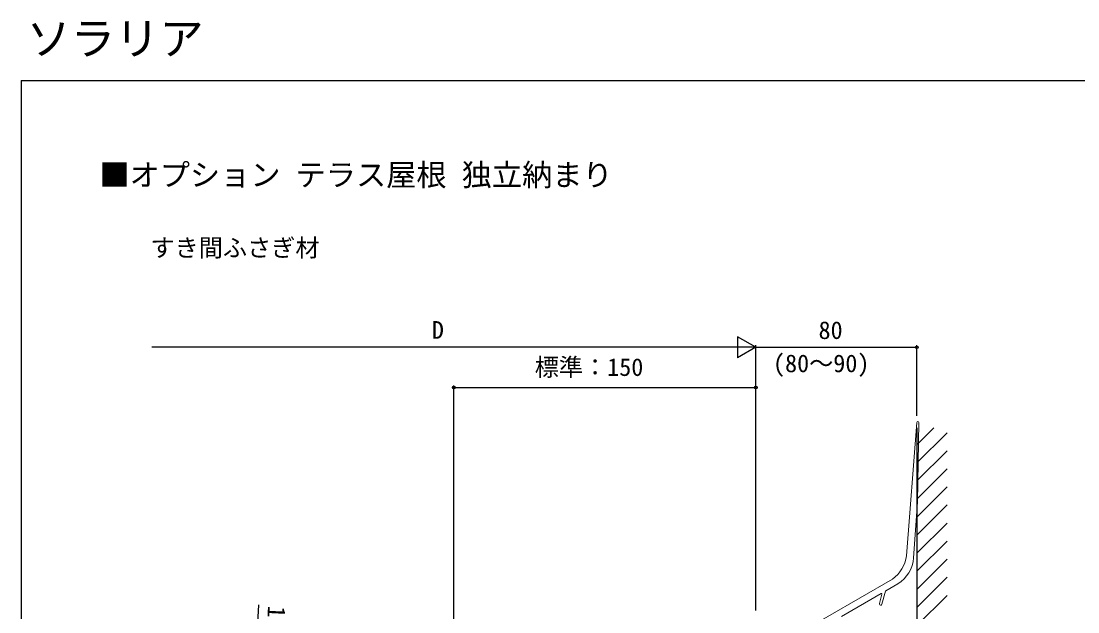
# Model space of a CAD drawing. Units: millimetres, scale not verified. Extents: x -525 to 525, y -783 to 777.
# Drawn here: x -525 to 0, y 483 to 777 of the extents above; entities that cross this region are included whole.
import ezdxf
from ezdxf.enums import TextEntityAlignment as Align

# ---------------------------------------------------------------- set-up
doc = ezdxf.new("R2010")
doc.units = ezdxf.units.MM
doc.header["$LTSCALE"] = 4
for name, color, linetype in [('0-1_USER1', 3, 'Continuous'), ('0-5_YKK_D', 6, 'Continuous'), ('0-6_YKK_ZWAK', 7, 'Continuous'), ('0-7_YSS_K', 3, 'Continuous')]:
    doc.layers.add(name, color=color, linetype=linetype)
doc.layers.add('0-4_YKK_13', color=4, linetype='Continuous', lineweight=18)
doc.styles.add('ＭＳ ゴシック', font='')
doc.styles.get('ＭＳ ゴシック').set_extended_font_data('MS Gothic')

msp = doc.modelspace()

# ---------------------------------------------------------------- linework, layer by layer
at = {"layer": '0-4_YKK_13'}
for p, q in [((-85.179, 511.013), (-79.993, 577.265)), ((-79.686, 537.62), (-78.994, 577.217)), ((-79.686, 537.62), (-81.638, 510.059)), ((-166.075, 456.786), (-92.124, 499.482)), ((-89.419, 497.117), (-95.456, 493.632)), ((-97.783, 492.288), (-117.497, 480.905)), ((-97.343, 491.951), (-98.579, 487.336)), ((-97.324, 487), (-95.595, 493.45))]:
    msp.add_line(p, q, dxfattribs=at)
for centre, radius, start, end in [((-79.494, 577.226), 0.5, 359, 175.52434), ((-101.626, 513.062), 16.574, 304.97848, 352.89721), ((-98.14, 511.17), 16.539, 301.82083, 356.14966), ((-95.306, 493.372), 0.3, 120, 165), ((-97.633, 492.028), 0.3, 345, 120), ((-97.952, 487.168), 0.65, 165, 345)]:
    msp.add_arc(centre, radius, start, end, dxfattribs=at)
at = {"layer": '0-5_YKK_D'}
for p, q in [((-160, 614.65), (-169.093, 619.9)), ((-169.093, 619.9), (-169.093, 609.4)), ((-170.5, 614.65), (-460, 614.65)), ((-160, 614.65), (-178.187, 614.65)), ((-160, 614.65), (-169.093, 609.4)), ((-160, 483.938), (-160, 615.65)), ((-160, 483.938), (-160, 615.65)), ((-160, 614.65), (-80, 614.65)), ((-80, 580.65), (-80, 615.65)), ((-310, 449.422), (-310, 595.65)), ((-310, 594.65), (-160, 594.65)), ((-160, 483.938), (-160, 595.65)), ((-408.22, 461.917), (-406.953, 486.749))]:
    msp.add_line(p, q, dxfattribs=at)
for centre in [(-80, 614.65), (-310, 594.65), (-160, 594.65)]:
    msp.add_circle(centre, 0.637, dxfattribs=at)
at = {"layer": '0-6_YKK_ZWAK'}
for q in [(-525, -782.7), (525, 747.3)]:
    msp.add_line((-525, 747.3), q, dxfattribs=at)
at = {"layer": '0-7_YSS_K'}
for p, q in [((-80, 574.65), (-80, 175.895)), ((-80, 566.192), (-71.543, 574.65)), ((-80, 557.212), (-65, 572.212)), ((-80, 548.232), (-65, 563.232)), ((-80, 539.252), (-65, 554.252)), ((-80, 530.271), (-65, 545.271)), ((-80, 521.291), (-65, 536.291)), ((-80, 512.311), (-65, 527.311)), ((-80, 503.331), (-65, 518.331)), ((-80, 494.35), (-65, 509.35)), ((-80, 485.37), (-65, 500.37)), ((-80, 476.39), (-65, 491.39))]:
    msp.add_line(p, q, dxfattribs=at)

# ---------------------------------------------------------------- texts
at = {"layer": '0-1_USER1', "style": 'ＭＳ ゴシック'}
for s, height, p in [('ソラリア', 16.13, (-522.337, 755.23)), ('■オプション テラス屋根 独立納まり', 11, (-486.153, 691.578)), ('すき間ふさぎ材', 8.798, (-460.75, 657.095))]:
    msp.add_text(s, height=height, dxfattribs=at).set_placement(p, align=Align.BOTTOM_LEFT)
at = {"layer": '0-5_YKK_D', "style": 'ＭＳ ゴシック'}
for s, p in [('D', (-320.943, 616.25)), ('80', (-128.83, 616.15)), ('標準：150', (-269.841, 597.786)), ('(80～90)', (-151.466, 599.65))]:
    msp.add_text(s, height=8.798, dxfattribs=at).set_placement(p, align=Align.BOTTOM_LEFT)
msp.add_text('10°', height=8.798, rotation=267.078, dxfattribs=at).set_placement((-404.963, 486.488), align=Align.BOTTOM_LEFT)

doc.saveas('drawing.dxf')
